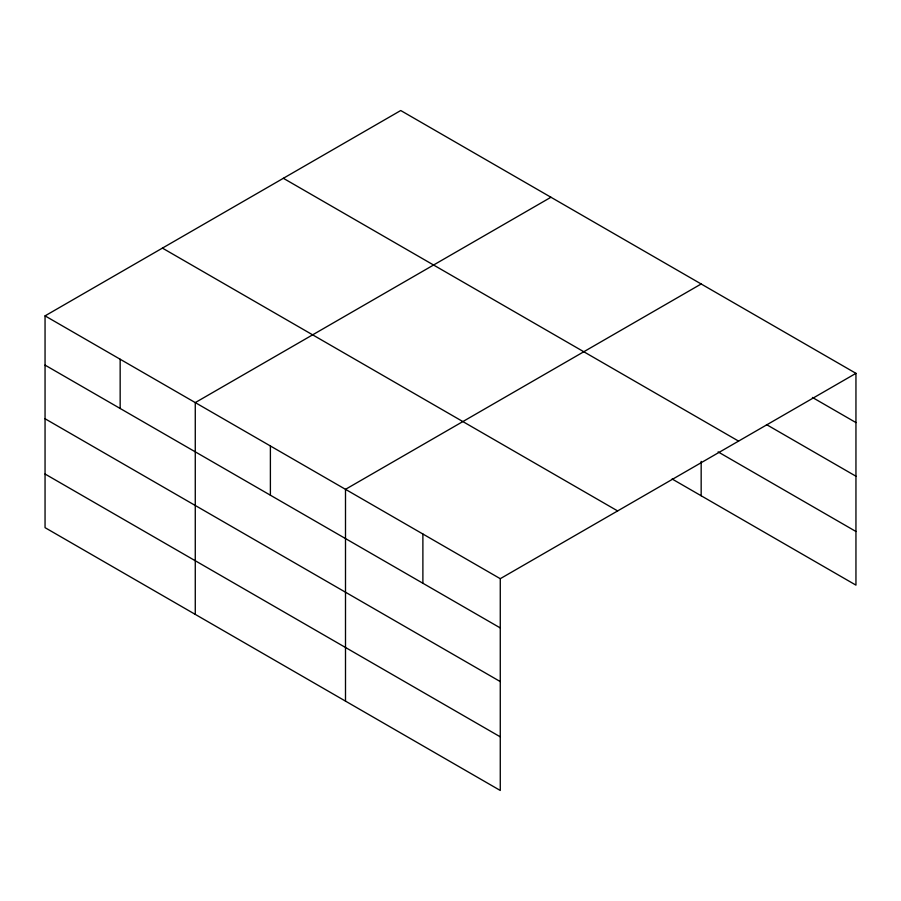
<?xml version="1.0" encoding="UTF-8"?>
<svg xmlns="http://www.w3.org/2000/svg" width="901" height="901" viewBox="0 0 901 901"><rect width="100%" height="100%" fill="white"/><g stroke="black" fill="none" stroke-linecap="round" stroke-linejoin="round"><path stroke-width="1.35" d="M45.05 315.868L500.269 578.69L500.269 790.47L45.05 527.659L45.05 315.868L400.731 110.53L855.95 373.341L855.95 585.132L672.101 478.983M550.95 197.251L195.269 402.601L195.269 614.381M701.169 283.984L345.5 489.333L345.5 701.113M500.269 578.69L855.95 373.341M812.42 397.454L855.95 422.58M766.469 424.562L855.95 476.224M283.353 178.285L738.572 441.107M718.108 451.897L855.95 531.489M162.428 248.113L617.647 510.935M45.05 365.108L500.269 627.929M45.05 418.751L500.269 681.573M45.05 474.016L500.269 736.838M701.169 461.38L701.169 495.764M422.884 534.011L422.884 583.251M270.39 445.972L270.39 495.212M120.16 359.24L120.16 408.48"/></g></svg>
